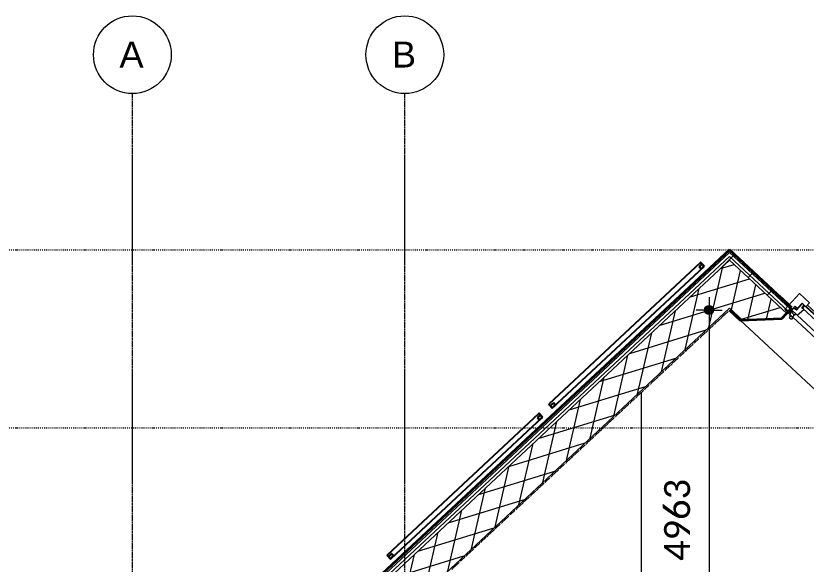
# Model space of a CAD drawing. Header units: millimetres. Extents: x -8591 to 211781, y -3000 to 31870.
# Drawn here: x 176928 to 183026, y 6145 to 10373 of the extents above; entities that cross this region are included whole.
import ezdxf

# ---------------------------------------------------------------- set-up
doc = ezdxf.new("R2010")
doc.units = ezdxf.units.MM
for name, pattern in [('Dash dot', [15.875, 6.35, -4.7625, 0, -4.7625]), ('grid', [24, 15, -3, 3, -3]), ('Overhead', [3.96875, 2.38125, -1.5875])]:
    doc.linetypes.add(name, pattern=pattern)
for name, color, linetype, lineweight in [('A-ANNO-DIMS', 211, 'Continuous', 9), ('A-ANNO-DIMS-100', 211, 'Continuous', 9), ('A-FLOR-LEVL', 51, 'Continuous', 9), ('A-FLOR-OVHD', 1, 'Overhead', 9), ('A-GENM', 13, 'Continuous', 9), ('A-GLAZ', 151, 'Continuous', 9), ('A-ROOF', 132, 'Continuous', 9), ('A-ROOF-OTLN', 132, 'Continuous', 9), ('A-ROOF-PATT', 132, 'Continuous', 35), ('I-WALL', 2, 'Continuous', 9), ('S-GRID', 1, 'Continuous', 9), ('S-GRID-IDEN', 1, 'Continuous', 9)]:
    doc.layers.add(name, color=color, linetype=linetype, lineweight=lineweight)
doc.styles.add('Arial_1', font='arial.ttf', dxfattribs={"height": 200})
doc.styles.add('Calibri_1', font='calibri.ttf', dxfattribs={"height": 200})
doc.dimstyles.new('00_BR_maatvoering_2_0mm_1', dxfattribs={"dimscale": 304.8, "dimtxt": 235.469685, "dimasz": 0.918635, "dimexe": 0.328084, "dimexo": 0.0625, "dimgap": 0.229659, "dimtad": 1, "dimdec": 0, "dimzin": 0, "dimdsep": 46, "dimtxsty": 'Calibri_1', "dimblk1": 'DOTSMALL', "dimblk2": 'DOTSMALL', "dimsah": 1, "dimcen": 0.09, "dimdle": 0.328084, "dimazin": 0, "dimtfac": 1, "dimtdec": 4, "dimtix": 1, "dimtmove": 2, "dimatfit": 3, "dimfxl": 0.328084, "dimfxlon": 1, "dimtvp": 1, "dimtfill": 1, "dimtolj": 1, "dimtzin": 0, "dimarcsym": 2})
pattern_1 = [(45, (183644.9, 3200), (-141.4214, 141.4214), [])]

# ---------------------------------------------------------------- blocks, each defined once
blk = doc.blocks.new('Zonnepaneel - Zonnepaneel gebouw 1000x1600-V42-B-B')
at = {"layer": 'A-GENM', "lineweight": 25}
for p, q in [((-7938.8, 7307.1), (-9108.9, 6215.9)), ((-9081.7, 6186.7), (-7911.5, 7277.9)), ((-7928.5, 7296.1), (-7951.9, 7274.3)), ((-7951.9, 7274.3), (-7934.9, 7256)), ((-7947.7, 7274.2), (-7926.5, 7294)), ((-7934.7, 7260.3), (-7947.7, 7274.2)), ((-7936.6, 7309.2), (-7938.8, 7307.1)), ((-7938.8, 7307.1), (-7928.5, 7296.1)), ((-7911.5, 7277.9), (-7938.8, 7307.1)), ((-7909.3, 7279.9), (-7936.6, 7309.2)), ((-7934.9, 7256), (-7909.3, 7279.9)), ((-7913.5, 7280.1), (-7934.7, 7260.3)), ((-7926.5, 7294), (-7913.5, 7280.1)), ((-9075.3, 6226.8), (-9098.7, 6204.9)), ((-9096.7, 6202.8), (-9075.5, 6222.6)), ((-9075.5, 6222.6), (-9062.5, 6208.6)), ((-9058.3, 6208.5), (-9075.3, 6226.8)), ((-9108.9, 6215.9), (-9111.1, 6213.9)), ((-9111.1, 6213.9), (-9083.9, 6184.6)), ((-9098.7, 6204.9), (-9108.9, 6215.9)), ((-9108.9, 6215.9), (-9081.7, 6186.7)), ((-9083.7, 6188.9), (-9096.7, 6202.8)), ((-9083.9, 6184.6), (-9058.3, 6208.5)), ((-9062.5, 6208.6), (-9083.7, 6188.9))]:
    blk.add_line(p, q, dxfattribs=at)
blk = doc.blocks.new('roof-windowsveluxgglintegra---de - Default-3534261-B-B')
at = {"layer": 'A-GLAZ', "lineweight": 18}
for p, q in [((-5928.4, 8232), (-6043, 8109)), ((-5851.6, 8160.3), (-5928.4, 8232)), ((-6013.6, 8081.5), (-5963, 8135.8)), ((-5972.9, 8118.5), (-5986.9, 8103.5)), ((-5952.2, 8104.8), (-5972.9, 8118.5)), ((-5963, 8135.8), (-5945.1, 8119.2)), ((-5905.8, 8154.6), (-5952.2, 8104.8)), ((-5946.6, 8065.8), (-5895.9, 8109.8)), ((-5945.1, 8119.2), (-5909, 8157.9)), ((-5909.9, 8122.9), (-5892.2, 8141.9)), ((-5895.9, 8109.8), (-5909.9, 8122.9)), ((-5909, 8157.9), (-5879.5, 8130.4)), ((-5892.2, 8141.9), (-5905.8, 8154.6)), ((-5887.8, 8137.2), (-5905.2, 8118.6)), ((-5905.2, 8118.6), (-5096.5, 7364.5)), ((-5079.1, 7383.1), (-5887.8, 8137.2)), ((-5879.5, 8130.4), (-5851.6, 8160.3)), ((-6043, 8109), (-6013.6, 8081.5)), ((-5986.9, 8103.5), (-5946.6, 8065.8)), ((-5954.2, 8072.9), (-5986.9, 8103.5)), ((-5163.2, 7426.6), (-5203.6, 7373)), ((-5133.2, 7398.5), (-5163.2, 7426.6)), ((-5158.3, 7330.8), (-5112, 7380.4)), ((-5113.1, 7420), (-5133.2, 7398.5)), ((-5059.1, 7369.7), (-5113.1, 7420)), ((-5112, 7380.4), (-5072.5, 7356.1)), ((-5096.5, 7364.5), (-5079.1, 7383.1)), ((-5203.6, 7373), (-5158.3, 7330.8)), ((-5170.2, 7339.1), (-5192.2, 7315.6)), ((-5158.2, 7327.9), (-5170.2, 7339.1)), ((-5165.4, 7290.6), (-5095.9, 7365.2)), ((-5113.4, 7376), (-5158.2, 7327.9)), ((-5095.9, 7365.2), (-5113.4, 7376)), ((-5072.5, 7356.1), (-5059.1, 7369.7)), ((-5192.2, 7315.6), (-5165.4, 7290.6))]:
    blk.add_line(p, q, dxfattribs=at)
at = {"layer": 'A-GLAZ', "lineweight": 25}
for p, q in [((-6080.7, 8215.2), (-6084.1, 8211.6)), ((-6084.1, 8211.6), (-6011, 8143.4)), ((-6007.6, 8147), (-6080.7, 8215.2)), ((-6011, 8143.4), (-6007.6, 8147)), ((-5129.9, 7328.6), (-5133.4, 7325)), ((-5133.4, 7325), (-4987.1, 7188.6)), ((-4983.7, 7192.2), (-5129.9, 7328.6)), ((-4987.1, 7188.6), (-4983.7, 7192.2))]:
    blk.add_line(p, q, dxfattribs=at)
at = {"layer": 'A-GLAZ'}
for p, q in [((-5964.4, 8113.3), (-5952.5, 8126.1)), ((-5962.6, 8111.6), (-5964.4, 8113.3)), ((-5960.5, 8110.2), (-5948.9, 8122.7)), ((-5909.9, 8123), (-5905.2, 8118.6)), ((-5892.2, 8141.9), (-5115.4, 7417.5)), ((-5879.5, 8130.4), (-5115.2, 7417.7)), ((-5513.5, 7794.4), (-5876.9, 8133.2)), ((-5867.3, 8143.5), (-5504, 7804.6)), ((-6002.2, 8070.9), (-6013.6, 8081.5)), ((-5984.2, 8106.4), (-5987.5, 8109.5)), ((-5192.2, 7315.6), (-5980.1, 8050.3)), ((-5203.6, 7373), (-5946.6, 8065.8)), ((-5513.5, 7794.4), (-5504, 7804.6)), ((-5504, 7804.6), (-5513.5, 7794.4)), ((-5061.9, 7373.2), (-5513.5, 7794.4)), ((-5504, 7804.6), (-5067, 7397.1)), ((-5054.7, 7380.9), (-5067, 7397.1)), ((-5054.7, 7380.9), (-5061.9, 7373.2))]:
    blk.add_line(p, q, dxfattribs=at)
at = {"layer": 'A-GLAZ', "lineweight": 18}
for centre, radius, start, end in [((-5975.1, 8029.3), 35, 115.19579, 158.80421), ((-6017.2, 8039), 35, 355.19579, 38.80421), ((-5963, 8096.3), 25, 163.28392, 290.71608), ((-5987.7, 8070.6), 35, 235.19579, 278.80421)]:
    blk.add_arc(centre, radius, start, end, dxfattribs=at)
at = {"layer": 'A-GLAZ'}
for centre, radius, start, end in [((-5913.8, 8048.4), 91.5, 143.03717, 181.0336), ((-5975.1, 8029.3), 35, 138.35266, 149.9311), ((-5975.1, 8029.3), 35, 115.19579, 135.93762), ((-6017.2, 8039), 35, 19.1081, 38.80421), ((-5963, 8096.3), 25, 163.28392, 192.30174), ((-5963, 8096.3), 25, 196.55538, 225.60646), ((-5947.6, 8038.9), 34.6, 109.13891, 179.96317), ((-5963, 8096.3), 25, 228.70823, 257.15736), ((-5963, 8096.3), 25, 260.30204, 279.3552), ((-6017.2, 8039), 35, 359.96317, 15.65563)]:
    blk.add_arc(centre, radius, start, end, dxfattribs=at)
blk = doc.blocks.new('Grid - r_3_0mm-1753543-B-B')
at = {"layer": 'S-GRID-IDEN'}
blk.add_circle((-11075.3, 10073.4), 300, dxfattribs=at)
blk = doc.blocks.new('DIMBLOCK53-B-B')
at = {"layer": 'A-ANNO-DIMS-100'}
h = blk.add_hatch(color=256, dxfattribs=at)
edge = h.paths.add_edge_path()
edge.add_arc((182276.6, 8104.5), 35, 0, 360)
h = blk.add_hatch(color=256, dxfattribs=at)
edge = h.paths.add_edge_path()
edge.add_arc((182276.6, 3142), 35, 0, 360)
for p, q in [((182276.6, 8204.5), (182276.6, 3042)), ((182276.6, 8104.5), (182176.6, 8104.5)), ((182276.6, 8104.5), (182376.6, 8104.5)), ((182276.6, 3142), (182176.6, 3142)), ((182276.6, 3142), (182376.6, 3142))]:
    blk.add_line(p, q, dxfattribs=at)
for centre in [(182276.6, 8104.5), (182276.6, 3142)]:
    blk.add_circle(centre, 35, dxfattribs=at)
at = {"layer": 'A-ANNO-DIMS-100', "color": 0, "insert": (181929.4, 6170.5), "char_height": 200, "width": 778.208, "attachment_point": 1, "rotation": 90, "line_spacing_factor": 1.158048, "style": 'Calibri_1', "bg_fill": 3, "box_fill_scale": 1.25, "bg_fill_color": 256, "bg_fill_true_color": 13158600, "bg_fill_transparency": 0}
blk.add_mtext('4963', dxfattribs=at)
blk = doc.blocks.new('_DotSmall')
at = {"color": 0, "linetype": 'ByBlock', "const_width": 0.5}
blk.add_lwpolyline([(-0.0625, 0, 1), (0.0625, 0, 1)], format="xyb", close=True, dxfattribs=at)

msp = doc.modelspace()

# ---------------------------------------------------------------- hatches: boundary and pattern name
at = {"layer": 'A-ROOF-PATT', "lineweight": 9}
h = msp.add_hatch(dxfattribs=at)
h.set_pattern_fill('FP_201', color=256, style=0, pattern_type=2)
h.set_pattern_definition(pattern_1)
h.paths.add_polyline_path([(177323.1, 3752.1), (182434.8, 8518.8), (182890, 8094.3), (182905, 8110.4), (182434.8, 8548.9), (177290.8, 3752.1)])
h.paths.add_polyline_path([(185001.7, 6125.1), (185016.7, 6141.2), (183738.1, 7333.5), (183723.1, 7317.4), (184944.2, 6178.7)])
h = msp.add_hatch(dxfattribs=at)
h.set_pattern_fill('FP_201', color=256, style=0, pattern_type=2)
h.set_pattern_definition(pattern_1)
h.paths.add_polyline_path([(177355.3, 3752.1), (182434.8, 8488.7), (182875, 8078.2), (182890, 8094.3), (182434.8, 8518.8), (177323.1, 3752.1)])
h.paths.add_polyline_path([(184986.7, 6109), (185001.7, 6125.1), (183723.1, 7317.4), (183708.1, 7301.3), (184944.2, 6148.6)])
h = msp.add_hatch(dxfattribs=at)
h.set_pattern_fill('FP_207', color=256, angle=-120, style=0, pattern_type=2)
h.set_pattern_definition([(197, (185017.74, 6160.74), (40.932, -133.8827), []), (257, (185017.74, 6160.74), (136.4118, -31.4931), [])])
h.paths.add_polyline_path([(177355.3, 3752.1), (177751.2, 3752.1), (179791.7, 5654.9), (179791.7, 5737), (179809.7, 5737), (179809.7, 5742), (179885.1, 5742), (182434.8, 8119.6), (182532.9, 8028.1), (182838.2, 8038.7), (182875, 8078.2), (182434.8, 8488.7), (177364.1, 3760.3)])
h.paths.add_polyline_path([(184802.6, 5911.5), (184986.7, 6109), (183708.1, 7301.3), (183671.3, 7261.9), (183681.9, 6956.6), (184717, 5991.3)])
h = msp.add_hatch(dxfattribs=at)
h.set_pattern_fill('FP_208', color=256, angle=180, style=0, pattern_type=2)
h.set_pattern_definition([(137, (185017.74, 6160.74), (-68.1998, -73.1354), [])])
h.paths.add_polyline_path([(177751.2, 3752.1), (177767.3, 3752.1), (179791.7, 5639.8), (179791.7, 5654.9), (177985.7, 3970.7)])
h.paths.add_polyline_path([(179899.5, 5742), (179901.3, 5742), (182434.8, 8104.5), (182517.3, 8027.5), (182532.9, 8028.1), (182434.8, 8119.6), (179885.1, 5742)])
h.paths.add_polyline_path([(184795.1, 5903.5), (184802.6, 5911.5), (183681.9, 6956.6), (183682.5, 6941), (184700.9, 5991.3)])

# ---------------------------------------------------------------- linework, layer by layer
at = {"layer": 'A-FLOR-LEVL', "linetype": 'Dash dot'}
for p, q in [((175342, 8569.4), (191376.6, 8569.4)), ((175342, 7197.8), (191376.6, 7197.8))]:
    msp.add_line(p, q, dxfattribs=at)
at = {"layer": 'A-FLOR-OVHD'}
msp.add_line((180291.7, 6106.1), (182434.8, 8104.5), dxfattribs=at)
at = {"layer": 'A-ROOF'}
for p, q in [((177290.8, 3752.1), (182434.8, 8548.9)), ((182434.8, 8548.9), (182905, 8110.4)), ((177323.1, 3752.1), (182434.8, 8518.8)), ((177355.3, 3752.1), (182434.8, 8488.7)), ((182434.8, 8518.8), (182890, 8094.3)), ((182434.8, 8488.7), (182875, 8078.2)), ((179885.1, 5742), (182434.8, 8119.6)), ((182434.8, 8119.6), (182532.9, 8028.1)), ((183682.5, 6941), (182517.3, 8027.5))]:
    msp.add_line(p, q, dxfattribs=at)
at = {"layer": 'A-ROOF', "lineweight": 35}
for p, q in [((182434.8, 8569.4), (179678.1, 5998.8)), ((182915.2, 8121.4), (182434.8, 8569.4)), ((182838.2, 8038.7), (182915.2, 8121.4)), ((182434.8, 8104.5), (182517.3, 8027.5)), ((182517.3, 8027.5), (182838.2, 8038.7))]:
    msp.add_line(p, q, dxfattribs=at)
at = {"layer": 'A-ROOF-OTLN'}
for p, q in [((179785.1, 6100.3), (182434.8, 8571.2)), ((182434.8, 8571.2), (182819.4, 8212.5))]:
    msp.add_line(p, q, dxfattribs=at)
at = {"layer": 'I-WALL'}
msp.add_line((181751.7, 7467.6), (181751.7, 3142), dxfattribs=at)
at = {"layer": 'S-GRID', "linetype": 'grid'}
for p, q in [((177827.3, -1750), (177827.3, 9773.4)), ((179929.1, -1750), (179929.1, 9773.4))]:
    msp.add_line(p, q, dxfattribs=at)

# ---------------------------------------------------------------- block references
at = {"layer": 'A-GENM'}
for p in [(190150.3, 1163.5), (188902.6, 0)]:
    msp.add_blockref('Zonnepaneel - Zonnepaneel gebouw 1000x1600-V42-B-B', p, dxfattribs=at)
at = {"layer": 'A-GLAZ'}
msp.add_blockref('roof-windowsveluxgglintegra---de - Default-3534261-B-B', (188902.6, 0), dxfattribs=at)
at = {"layer": 'S-GRID-IDEN'}
for p in [(188902.6, 0), (191004.4, 0)]:
    msp.add_blockref('Grid - r_3_0mm-1753543-B-B', p, dxfattribs=at)

# ---------------------------------------------------------------- texts
at = {"layer": 'S-GRID-IDEN', "char_height": 200, "width": 232.489, "attachment_point": 1, "style": 'Arial_1'}
for s, insert in [('A', (177727.7, 10174.9)), ('B', (179829.5, 10174.9))]:
    msp.add_mtext(s, dxfattribs=dict(at, insert=insert))

# ---------------------------------------------------------------- next in the draw order: dimensions: what is measured, and where the dimension line sits
at = {"layer": 'A-ANNO-DIMS'}
dim = msp.add_linear_dim(base=(182276.5855, 3142), p1=(182376.5855, 8104.5159), p2=(182376.5855, 3142), angle=90, dimstyle='00_BR_maatvoering_2_0mm_1', override={"dimpost": '<>', "dimfxl": 4962.515913}, dxfattribs=at)
dim.commit()
dim.dimension.update_dxf_attribs({"geometry": 'DIMBLOCK53-B-B', "text_midpoint": (182062.7156, 6559.6412), "dimtype": 160, "text_rotation": 90})

doc.saveas('drawing.dxf')
